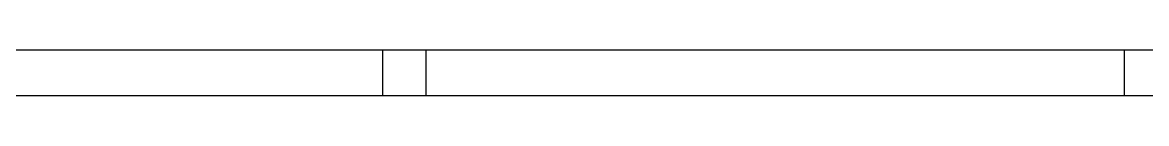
# Model space of a CAD drawing. Header units: millimetres. Extents: x 1293 to 41893, y 1011 to 26911.
# Drawn here: x 17590.5 to 17837.7, y 14646.8 to 14656.8 of the extents above; entities that cross this region are included whole.
import ezdxf

# ---------------------------------------------------------------- set-up
doc = ezdxf.new("R2010")
doc.units = ezdxf.units.MM
doc.header["$LTSCALE"] = 50
doc.layers.add('PASILLOS', color=2, linetype='Continuous')

msp = doc.modelspace()

# ---------------------------------------------------------------- linework, layer by layer
at = {"color": 7, "linetype": 'Continuous', "lineweight": 25}
for p, q in [((18015.9628232, 14656.832389), (10191.3758232, 14656.832389)), ((17832.8628232, 14656.832389), (17832.8628232, 14646.832389))]:
    msp.add_line(p, q, dxfattribs=at)
at = {"layer": 'PASILLOS', "linetype": 'Continuous', "lineweight": 25}
for p, q in [((17669.7878232, 14646.832389), (17669.7878232, 14656.832389)), ((17679.3128232, 14646.832389), (17679.3128232, 14656.832389)), ((18002.7878232, 14646.832389), (16226.3128232, 14646.832389))]:
    msp.add_line(p, q, dxfattribs=at)

doc.saveas('drawing.dxf')
